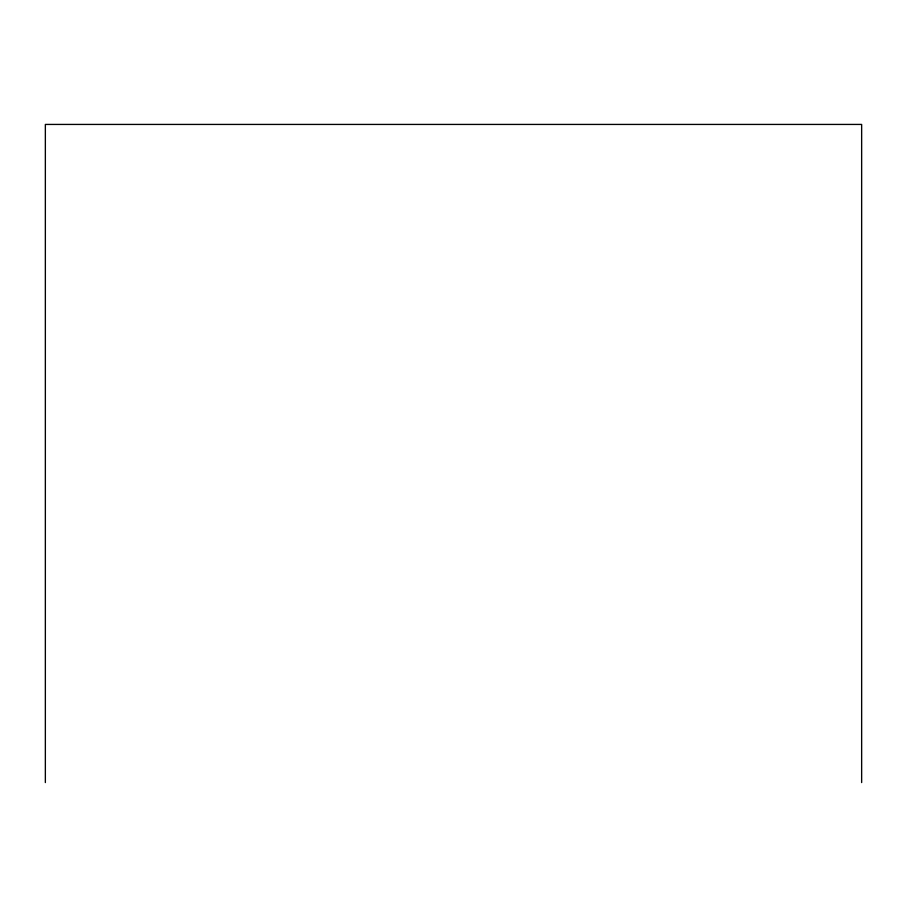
<?xml version="1.0" encoding="UTF-8"?>
<svg xmlns="http://www.w3.org/2000/svg" width="907" height="907" viewBox="0 0 907 907"><rect width="100%" height="100%" fill="white"/><g stroke="black" fill="none" stroke-linecap="round" stroke-linejoin="round"><path stroke-width="1.36" d="M861.65 782.571L861.65 124.429L45.35 124.429L45.35 782.571"/></g></svg>
